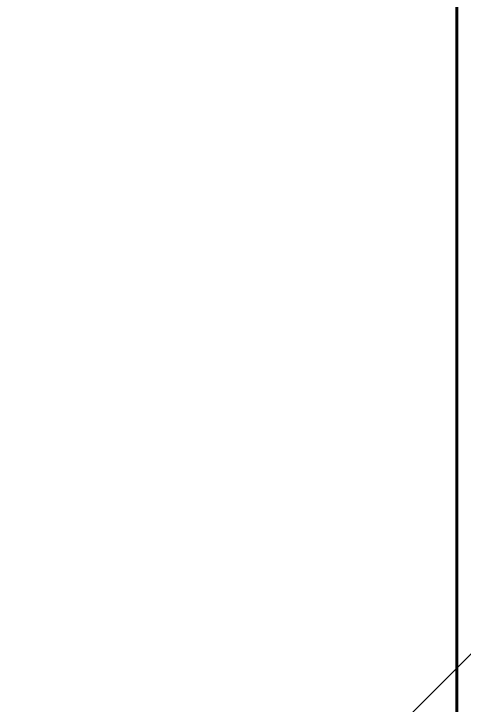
# Model space of a CAD drawing. Header units: millimetres. Extents: x -249154 to 415037, y -45458 to 354837.
# Drawn here: x 106243 to 106917, y 7170 to 8204 of the extents above; entities that cross this region are included whole.
import ezdxf

# ---------------------------------------------------------------- set-up
doc = ezdxf.new("R2010")
doc.units = ezdxf.units.MM
doc.linetypes.add('Штрих короткий', pattern=[600, 300, -300])
for name, color, linetype, lineweight in [('3.4) Ремонт базовой шпаклевки', 6, 'Continuous', 60), ('3.5) Ремонт финишной шпаклевки', 3, 'Continuous', 60), ('4.1) Дм уборка мусора НЗ 2', 20, 'Continuous', 35), ('549 штукатурка гипсом', 40, 'Continuous', 60)]:
    doc.layers.add(name, color=color, linetype=linetype, lineweight=lineweight)

msp = doc.modelspace()

# ---------------------------------------------------------------- hatches: boundary and pattern name
at = {"layer": '4.1) Дм уборка мусора НЗ 2'}
h = msp.add_hatch(dxfattribs=at)
h.set_pattern_fill('ANSI31', color=1, scale=444)
h.paths.add_polyline_path([(107117.8, 5788.9), (107129.6, 8231.6), (107131.1, 8882.2), (107131.1, 8883.1), (107125.1, 8883.1), (107128, 10127), (101656.1, 10139.9), (101643.9, 4940.4), (101623.9, 4940.4), (101612.9, 281.9), (101872.9, 281.3), (101872.1, -68.7), (105510.1, -77.2), (105510.9, 272.8), (106032.9, 271.6), (106032.1, -78.4), (107110.1, -81), (107111, 289.5), (107111, 292.7), (107116.1, 2491.6), (107116.7, 2724.1), (107110.6, 2724.1), (107111.6, 3120.9), (107122.8, 5322.1), (107116.7, 5322.1)])

# ---------------------------------------------------------------- linework, layer by layer
at = {"layer": '3.4) Ремонт базовой шпаклевки', "linetype": 'Штрих короткий', "ltscale": 0.01}
msp.add_lwpolyline([(101955.3, 5158.1), (101955.3, 10004.7), (106905.8, 10004.7), (106905.8, 554.5), (102069.1, 554.5)], dxfattribs=at)
at = {"layer": '3.5) Ремонт финишной шпаклевки', "linetype": 'Штрих короткий', "ltscale": 0.01}
msp.add_lwpolyline([(106905.8, 4172.3), (106905.8, 8655.7)], dxfattribs=at)
at = {"layer": '549 штукатурка гипсом', "ltscale": 0.01}
msp.add_lwpolyline([(101955.3, 5158.1), (101955.3, 10004.7), (106905.8, 10004.7), (106905.8, 554.5), (102069.1, 554.5)], dxfattribs=at)

doc.saveas('drawing.dxf')
